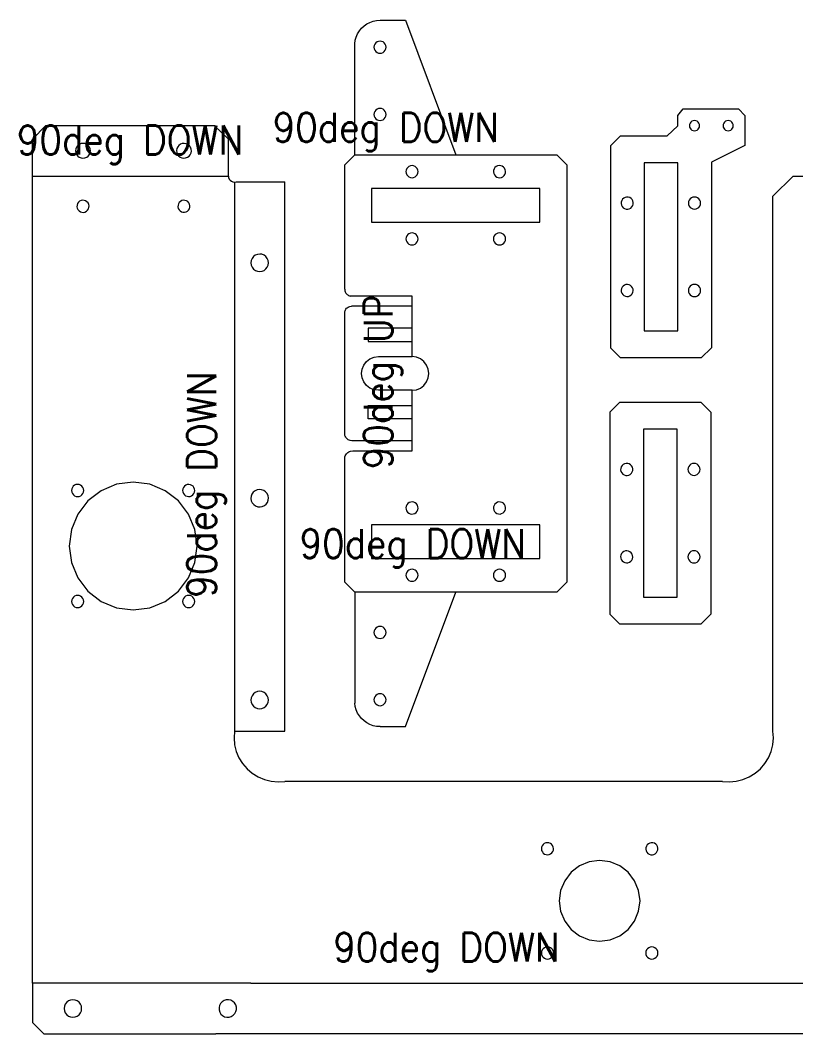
# Model space of a CAD drawing. Extents: x -503 to 536, y -315 to 202.
# Drawn here: x -226.6 to 3.7, y -280 to 21.3 of the extents above; entities that cross this region are included whole.
import ezdxf

# ---------------------------------------------------------------- set-up
doc = ezdxf.new("R2010")
doc.units = 0
doc.layers.get('0').update_dxf_attribs({"linetype": 'CONTINUOUS', "lineweight": 25, "true_color": 0xffffff})
doc.layers.add('Layer0', color=7, linetype='BYLAYER', lineweight=5)
doc.styles.add('textstyle0', font='')
doc.styles.add('textstyle10', font='')
doc.styles.add('textstyle14', font='')
doc.styles.add('textstyle6', font='')
doc.styles.add('textstyle8', font='')
doc.styles.add('textstyle9', font='')
doc.styles.get('textstyle0').set_extended_font_data('Standard')
doc.styles.get('textstyle10').set_extended_font_data('Standard')
doc.styles.get('textstyle14').set_extended_font_data('Standard')
doc.styles.get('textstyle6').set_extended_font_data('Standard')
doc.styles.get('textstyle8').set_extended_font_data('Standard')
doc.styles.get('textstyle9').set_extended_font_data('Standard')

msp = doc.modelspace()

# ---------------------------------------------------------------- linework, layer by layer
at = {"layer": 'Layer0'}
for p, q in [((-121.77, 21.03), (-120.77, 21.24)), ((-120.77, 21.24), (-119.75, 21.3)), ((-119.75, 21.3), (-112.15, 21.3)), ((-112.15, 21.3), (-97.25, -18.7)), ((-126.41, 17.26), (-125.88, 18.14)), ((-125.88, 18.14), (-125.23, 18.93)), ((-125.23, 18.93), (-124.48, 19.63)), ((-124.48, 19.63), (-123.65, 20.22)), ((-123.65, 20.22), (-122.74, 20.69)), ((-122.74, 20.69), (-121.77, 21.03)), ((-127.25, 14.33), (-127.1, 15.34)), ((-127.1, 15.34), (-126.82, 16.33)), ((-126.82, 16.33), (-126.41, 17.26)), ((-119.75, 15.1), (-120.22, 15.04)), ((-119.28, 15.04), (-119.75, 15.1)), ((-127.25, 13.3), (-127.25, 14.33)), ((-127.25, -18.7), (-127.25, 13.3)), ((-121.49, 13.77), (-121.55, 13.3)), ((-121.55, 13.3), (-121.49, 12.84)), ((-121.31, 14.2), (-121.49, 13.77)), ((-121.49, 12.84), (-121.31, 12.4)), ((-121.02, 14.58), (-121.31, 14.2)), ((-121.31, 12.4), (-121.02, 12.03)), ((-120.65, 14.86), (-121.02, 14.58)), ((-120.22, 15.04), (-120.65, 14.86)), ((-118.85, 14.86), (-119.28, 15.04)), ((-118.48, 14.58), (-118.85, 14.86)), ((-118.19, 14.2), (-118.48, 14.58)), ((-118.48, 12.03), (-118.19, 12.4)), ((-118.01, 13.77), (-118.19, 14.2)), ((-118.19, 12.4), (-118.01, 12.84)), ((-117.95, 13.3), (-118.01, 13.77)), ((-118.01, 12.84), (-117.95, 13.3)), ((-121.02, 12.03), (-120.65, 11.75)), ((-120.65, 11.75), (-120.22, 11.57)), ((-120.22, 11.57), (-119.75, 11.5)), ((-119.75, 11.5), (-119.28, 11.57)), ((-119.28, 11.57), (-118.85, 11.75)), ((-118.85, 11.75), (-118.48, 12.03)), ((-121.31, -5.8), (-121.49, -6.23)), ((-121.02, -5.42), (-121.31, -5.8)), ((-120.65, -5.14), (-121.02, -5.42)), ((-120.22, -4.96), (-120.65, -5.14)), ((-119.75, -4.9), (-120.22, -4.96)), ((-119.28, -4.96), (-119.75, -4.9)), ((-118.85, -5.14), (-119.28, -4.96)), ((-118.48, -5.42), (-118.85, -5.14)), ((-118.19, -5.8), (-118.48, -5.42)), ((-118.01, -6.23), (-118.19, -5.8)), ((-31.32, -7.04), (-29.64, -5.04)), ((-29.64, -5.04), (-13.24, -5.04)), ((-13.24, -5.04), (-11.32, -7.04)), ((-121.49, -6.23), (-121.55, -6.7)), ((-121.55, -6.7), (-121.49, -7.16)), ((-121.49, -7.16), (-121.31, -7.6)), ((-121.31, -7.6), (-121.02, -7.97)), ((-121.02, -7.97), (-120.65, -8.25)), ((-120.65, -8.25), (-120.22, -8.43)), ((-120.22, -8.43), (-119.75, -8.5)), ((-119.75, -8.5), (-119.28, -8.43)), ((-119.28, -8.43), (-118.85, -8.25)), ((-118.85, -8.25), (-118.48, -7.97)), ((-118.48, -7.97), (-118.19, -7.6)), ((-118.19, -7.6), (-118.01, -7.16)), ((-117.95, -6.7), (-118.01, -6.23)), ((-118.01, -7.16), (-117.95, -6.7)), ((-31.32, -10.04), (-31.32, -7.04)), ((-27.38, -8.98), (-27.62, -9.29)), ((-27.07, -8.74), (-27.38, -8.98)), ((-26.71, -8.59), (-27.07, -8.74)), ((-26.32, -8.54), (-26.71, -8.59)), ((-25.93, -8.59), (-26.32, -8.54)), ((-25.57, -8.74), (-25.93, -8.59)), ((-25.26, -8.98), (-25.57, -8.74)), ((-25.02, -9.29), (-25.26, -8.98)), ((-17.38, -8.98), (-17.62, -9.29)), ((-17.07, -8.74), (-17.38, -8.98)), ((-16.71, -8.59), (-17.07, -8.74)), ((-16.32, -8.54), (-16.71, -8.59)), ((-15.93, -8.59), (-16.32, -8.54)), ((-15.57, -8.74), (-15.93, -8.59)), ((-15.26, -8.98), (-15.57, -8.74)), ((-15.02, -9.29), (-15.26, -8.98)), ((-11.32, -7.04), (-11.32, -10.04)), ((-223, -14), (-219, -10)), ((-219, -10), (-169, -10)), ((-169, -10), (-164.8, -14)), ((-34.42, -13.04), (-31.32, -10.04)), ((-27.77, -9.65), (-27.82, -10.04)), ((-27.82, -10.04), (-27.77, -10.43)), ((-27.62, -9.29), (-27.77, -9.65)), ((-27.77, -10.43), (-27.62, -10.79)), ((-27.62, -10.79), (-27.38, -11.1)), ((-27.38, -11.1), (-27.07, -11.34)), ((-27.07, -11.34), (-26.71, -11.49)), ((-26.71, -11.49), (-26.32, -11.54)), ((-26.32, -11.54), (-25.93, -11.49)), ((-25.93, -11.49), (-25.57, -11.34)), ((-25.57, -11.34), (-25.26, -11.1)), ((-25.26, -11.1), (-25.02, -10.79)), ((-24.87, -9.65), (-25.02, -9.29)), ((-25.02, -10.79), (-24.87, -10.43)), ((-24.82, -10.04), (-24.87, -9.65)), ((-24.87, -10.43), (-24.82, -10.04)), ((-17.77, -9.65), (-17.82, -10.04)), ((-17.82, -10.04), (-17.77, -10.43)), ((-17.62, -9.29), (-17.77, -9.65)), ((-17.77, -10.43), (-17.62, -10.79)), ((-17.62, -10.79), (-17.38, -11.1)), ((-17.38, -11.1), (-17.07, -11.34)), ((-17.07, -11.34), (-16.71, -11.49)), ((-16.71, -11.49), (-16.32, -11.54)), ((-16.32, -11.54), (-15.93, -11.49)), ((-15.93, -11.49), (-15.57, -11.34)), ((-15.57, -11.34), (-15.26, -11.1)), ((-15.26, -11.1), (-15.02, -10.79)), ((-14.87, -9.65), (-15.02, -9.29)), ((-15.02, -10.79), (-14.87, -10.43)), ((-14.82, -10.04), (-14.87, -9.65)), ((-14.87, -10.43), (-14.82, -10.04)), ((-11.32, -10.04), (-11.32, -15.94)), ((-223, -25), (-223, -14)), ((-164.8, -25), (-164.8, -14)), ((-51.32, -16.04), (-48.32, -13.04)), ((-48.32, -13.04), (-34.42, -13.04)), ((-210.13, -16.93), (-210.2, -17.5)), ((-210.2, -17.5), (-210.13, -18.07)), ((-209.91, -16.4), (-210.13, -16.93)), ((-210.13, -18.07), (-209.91, -18.6)), ((-209.56, -15.94), (-209.91, -16.4)), ((-209.1, -15.59), (-209.56, -15.94)), ((-208.57, -15.37), (-209.1, -15.59)), ((-208, -15.3), (-208.57, -15.37)), ((-207.43, -15.37), (-208, -15.3)), ((-206.9, -15.59), (-207.43, -15.37)), ((-206.44, -15.94), (-206.9, -15.59)), ((-206.09, -16.4), (-206.44, -15.94)), ((-205.87, -16.93), (-206.09, -16.4)), ((-206.09, -18.6), (-205.87, -18.07)), ((-205.8, -17.5), (-205.87, -16.93)), ((-205.87, -18.07), (-205.8, -17.5)), ((-180.1, -16.85), (-180.2, -17.42)), ((-180.2, -17.42), (-180.14, -17.99)), ((-180.14, -17.99), (-179.94, -18.53)), ((-179.86, -16.33), (-180.1, -16.85)), ((-179.5, -15.89), (-179.86, -16.33)), ((-179.03, -15.56), (-179.5, -15.89)), ((-178.49, -15.36), (-179.03, -15.56)), ((-177.92, -15.3), (-178.49, -15.36)), ((-177.35, -15.4), (-177.92, -15.3)), ((-176.83, -15.64), (-177.35, -15.4)), ((-176.39, -16), (-176.83, -15.64)), ((-176.06, -16.47), (-176.39, -16)), ((-175.86, -17.01), (-176.06, -16.47)), ((-175.9, -18.15), (-175.8, -17.58)), ((-175.8, -17.58), (-175.86, -17.01)), ((-51.32, -16.04), (-51.32, -76.04)), ((-11.32, -15.94), (-21.32, -20.86)), ((-209.91, -18.6), (-209.56, -19.06)), ((-209.56, -19.06), (-209.1, -19.41)), ((-209.1, -19.41), (-208.57, -19.63)), ((-208.57, -19.63), (-208, -19.7)), ((-208, -19.7), (-207.43, -19.63)), ((-207.43, -19.63), (-206.9, -19.41)), ((-206.9, -19.41), (-206.44, -19.06)), ((-206.44, -19.06), (-206.09, -18.6)), ((-179.94, -18.53), (-179.61, -19)), ((-179.61, -19), (-179.17, -19.36)), ((-179.17, -19.36), (-178.65, -19.6)), ((-178.65, -19.6), (-178.08, -19.7)), ((-178.08, -19.7), (-177.51, -19.64)), ((-177.51, -19.64), (-176.97, -19.44)), ((-176.97, -19.44), (-176.5, -19.11)), ((-176.5, -19.11), (-176.14, -18.67)), ((-176.14, -18.67), (-175.9, -18.15)), ((-130.25, -21.7), (-127.25, -18.7)), ((-97.25, -18.7), (-67.25, -18.7)), ((-64.25, -21.7), (-67.25, -18.7)), ((-31.32, -21.04), (-41.32, -21.04)), ((-41.32, -21.04), (-41.32, -71.04)), ((-31.32, -71.04), (-31.32, -21.04)), ((-21.32, -20.86), (-21.32, -76.04)), ((-130.25, -58.64), (-130.25, -21.7)), ((-111.99, -23.23), (-112.05, -23.7)), ((-112.05, -23.7), (-111.99, -24.16)), ((-111.81, -22.8), (-111.99, -23.23)), ((-111.52, -22.42), (-111.81, -22.8)), ((-111.15, -22.14), (-111.52, -22.42)), ((-110.72, -21.96), (-111.15, -22.14)), ((-110.25, -21.9), (-110.72, -21.96)), ((-109.78, -21.96), (-110.25, -21.9)), ((-109.35, -22.14), (-109.78, -21.96)), ((-108.98, -22.42), (-109.35, -22.14)), ((-108.69, -22.8), (-108.98, -22.42)), ((-108.51, -23.23), (-108.69, -22.8)), ((-108.45, -23.7), (-108.51, -23.23)), ((-108.51, -24.16), (-108.45, -23.7)), ((-86.01, -23.33), (-86.05, -23.8)), ((-86.05, -23.8), (-85.96, -24.26)), ((-85.86, -22.89), (-86.01, -23.33)), ((-85.6, -22.5), (-85.86, -22.89)), ((-85.24, -22.19), (-85.6, -22.5)), ((-84.82, -21.99), (-85.24, -22.19)), ((-84.36, -21.9), (-84.82, -21.99)), ((-83.89, -21.93), (-84.36, -21.9)), ((-83.44, -22.09), (-83.89, -21.93)), ((-83.06, -22.35), (-83.44, -22.09)), ((-82.75, -22.7), (-83.06, -22.35)), ((-82.54, -23.13), (-82.75, -22.7)), ((-82.64, -24.5), (-82.49, -24.06)), ((-82.45, -23.59), (-82.54, -23.13)), ((-82.49, -24.06), (-82.45, -23.59)), ((-64.25, -21.7), (-64.25, -145.7)), ((-223, -265), (-223, -25)), ((-164.8, -25), (-164.74, -25.47)), ((-164.74, -25.47), (-164.56, -25.9)), ((-164.56, -25.9), (-164.27, -26.27)), ((-164.27, -26.27), (-163.9, -26.56)), ((-163.9, -26.56), (-163.47, -26.74)), ((-163.47, -26.74), (-163, -26.8)), ((-163, -26.8), (-162.53, -26.74)), ((-162.53, -26.74), (-148, -26.74)), ((-148, -190), (-148, -26.74)), ((-111.99, -24.16), (-111.81, -24.6)), ((-111.81, -24.6), (-111.52, -24.97)), ((-111.52, -24.97), (-111.15, -25.25)), ((-111.15, -25.25), (-110.72, -25.43)), ((-110.72, -25.43), (-110.25, -25.5)), ((-110.25, -25.5), (-109.78, -25.43)), ((-109.78, -25.43), (-109.35, -25.25)), ((-109.35, -25.25), (-108.98, -24.97)), ((-108.98, -24.97), (-108.69, -24.6)), ((-108.69, -24.6), (-108.51, -24.16)), ((-85.96, -24.26), (-85.75, -24.69)), ((-85.75, -24.69), (-85.44, -25.04)), ((-85.44, -25.04), (-85.06, -25.3)), ((-85.06, -25.3), (-84.61, -25.46)), ((-84.61, -25.46), (-84.14, -25.49)), ((-84.14, -25.49), (-83.68, -25.4)), ((-83.68, -25.4), (-83.26, -25.2)), ((-83.26, -25.2), (-82.9, -24.89)), ((-82.9, -24.89), (-82.64, -24.5)), ((-3, -31), (3, -25)), ((3, -25), (25.2, -25)), ((-72.25, -28.7), (-122.25, -28.7)), ((-122.25, -28.7), (-122.25, -38.7)), ((-72.25, -38.7), (-72.25, -28.7)), ((-209.36, -32.82), (-209.62, -33.21)), ((-209, -32.51), (-209.36, -32.82)), ((-208.58, -32.3), (-209, -32.51)), ((-208.12, -32.2), (-208.58, -32.3)), ((-207.65, -32.23), (-208.12, -32.2)), ((-207.21, -32.38), (-207.65, -32.23)), ((-206.82, -32.64), (-207.21, -32.38)), ((-206.51, -33), (-206.82, -32.64)), ((-206.3, -33.42), (-206.51, -33)), ((-179.39, -32.85), (-179.64, -33.25)), ((-179.04, -32.53), (-179.39, -32.85)), ((-178.63, -32.31), (-179.04, -32.53)), ((-178.17, -32.21), (-178.63, -32.31)), ((-177.7, -32.23), (-178.17, -32.21)), ((-177.25, -32.36), (-177.7, -32.23)), ((-176.85, -32.61), (-177.25, -32.36)), ((-176.53, -32.96), (-176.85, -32.61)), ((-176.31, -33.37), (-176.53, -32.96)), ((-48.09, -32.73), (-48.11, -33.2)), ((-47.95, -32.28), (-48.09, -32.73)), ((-47.7, -31.89), (-47.95, -32.28)), ((-47.36, -31.57), (-47.7, -31.89)), ((-46.94, -31.35), (-47.36, -31.57)), ((-46.48, -31.24), (-46.94, -31.35)), ((-46.02, -31.26), (-46.48, -31.24)), ((-45.57, -31.4), (-46.02, -31.26)), ((-45.17, -31.65), (-45.57, -31.4)), ((-44.85, -32), (-45.17, -31.65)), ((-44.63, -32.41), (-44.85, -32)), ((-44.53, -32.87), (-44.63, -32.41)), ((-44.55, -33.34), (-44.53, -32.87)), ((-28.06, -32.57), (-28.12, -33.04)), ((-28.12, -33.04), (-28.06, -33.5)), ((-27.88, -32.14), (-28.06, -32.57)), ((-27.59, -31.76), (-27.88, -32.14)), ((-27.22, -31.48), (-27.59, -31.76)), ((-26.79, -31.3), (-27.22, -31.48)), ((-26.32, -31.24), (-26.79, -31.3)), ((-25.85, -31.3), (-26.32, -31.24)), ((-25.42, -31.48), (-25.85, -31.3)), ((-25.05, -31.76), (-25.42, -31.48)), ((-24.76, -32.14), (-25.05, -31.76)), ((-24.58, -32.57), (-24.76, -32.14)), ((-24.52, -33.04), (-24.58, -32.57)), ((-24.58, -33.5), (-24.52, -33.04)), ((-3, -190), (-3, -31)), ((-209.77, -33.65), (-209.8, -34.12)), ((-209.8, -34.12), (-209.7, -34.58)), ((-209.62, -33.21), (-209.77, -33.65)), ((-209.7, -34.58), (-209.49, -35)), ((-209.49, -35), (-209.18, -35.36)), ((-209.18, -35.36), (-208.79, -35.62)), ((-208.79, -35.62), (-208.35, -35.77)), ((-208.35, -35.77), (-207.88, -35.8)), ((-207.88, -35.8), (-207.42, -35.7)), ((-207.42, -35.7), (-207, -35.49)), ((-207, -35.49), (-206.64, -35.18)), ((-206.64, -35.18), (-206.38, -34.79)), ((-206.38, -34.79), (-206.23, -34.35)), ((-206.2, -33.88), (-206.3, -33.42)), ((-206.23, -34.35), (-206.2, -33.88)), ((-179.77, -33.7), (-179.79, -34.17)), ((-179.79, -34.17), (-179.69, -34.63)), ((-179.64, -33.25), (-179.77, -33.7)), ((-179.69, -34.63), (-179.47, -35.04)), ((-179.47, -35.04), (-179.15, -35.39)), ((-179.15, -35.39), (-178.75, -35.64)), ((-178.75, -35.64), (-178.3, -35.77)), ((-178.3, -35.77), (-177.83, -35.79)), ((-177.83, -35.79), (-177.37, -35.69)), ((-177.37, -35.69), (-176.96, -35.47)), ((-176.96, -35.47), (-176.61, -35.15)), ((-176.61, -35.15), (-176.36, -34.75)), ((-176.36, -34.75), (-176.23, -34.3)), ((-176.21, -33.83), (-176.31, -33.37)), ((-176.23, -34.3), (-176.21, -33.83)), ((-48.11, -33.2), (-48.01, -33.66)), ((-48.01, -33.66), (-47.79, -34.08)), ((-47.79, -34.08), (-47.47, -34.42)), ((-47.47, -34.42), (-47.07, -34.67)), ((-47.07, -34.67), (-46.63, -34.81)), ((-46.63, -34.81), (-46.16, -34.83)), ((-46.16, -34.83), (-45.7, -34.73)), ((-45.7, -34.73), (-45.28, -34.51)), ((-45.28, -34.51), (-44.94, -34.19)), ((-44.94, -34.19), (-44.69, -33.79)), ((-44.69, -33.79), (-44.55, -33.34)), ((-28.06, -33.5), (-27.88, -33.94)), ((-27.88, -33.94), (-27.59, -34.31)), ((-27.59, -34.31), (-27.22, -34.6)), ((-27.22, -34.6), (-26.79, -34.78)), ((-26.79, -34.78), (-26.32, -34.84)), ((-26.32, -34.84), (-25.85, -34.78)), ((-25.85, -34.78), (-25.42, -34.6)), ((-25.42, -34.6), (-25.05, -34.31)), ((-25.05, -34.31), (-24.76, -33.94)), ((-24.76, -33.94), (-24.58, -33.5)), ((-122.25, -38.7), (-72.25, -38.7)), ((-111.15, -42.14), (-111.52, -42.42)), ((-110.72, -41.96), (-111.15, -42.14)), ((-110.25, -41.9), (-110.72, -41.96)), ((-109.78, -41.96), (-110.25, -41.9)), ((-109.35, -42.14), (-109.78, -41.96)), ((-108.98, -42.42), (-109.35, -42.14)), ((-85.15, -42.14), (-85.52, -42.42)), ((-84.72, -41.96), (-85.15, -42.14)), ((-84.25, -41.9), (-84.72, -41.96)), ((-83.78, -41.96), (-84.25, -41.9)), ((-83.35, -42.14), (-83.78, -41.96)), ((-82.98, -42.42), (-83.35, -42.14)), ((-111.99, -43.23), (-112.05, -43.7)), ((-112.05, -43.7), (-111.99, -44.16)), ((-111.81, -42.8), (-111.99, -43.23)), ((-111.99, -44.16), (-111.81, -44.6)), ((-111.52, -42.42), (-111.81, -42.8)), ((-111.81, -44.6), (-111.52, -44.97)), ((-111.52, -44.97), (-111.15, -45.25)), ((-109.35, -45.25), (-108.98, -44.97)), ((-108.69, -42.8), (-108.98, -42.42)), ((-108.98, -44.97), (-108.69, -44.6)), ((-108.51, -43.23), (-108.69, -42.8)), ((-108.69, -44.6), (-108.51, -44.16)), ((-108.45, -43.7), (-108.51, -43.23)), ((-108.51, -44.16), (-108.45, -43.7)), ((-85.99, -43.23), (-86.05, -43.7)), ((-86.05, -43.7), (-85.99, -44.16)), ((-85.81, -42.8), (-85.99, -43.23)), ((-85.99, -44.16), (-85.81, -44.6)), ((-85.52, -42.42), (-85.81, -42.8)), ((-85.81, -44.6), (-85.52, -44.97)), ((-85.52, -44.97), (-85.15, -45.25)), ((-83.35, -45.25), (-82.98, -44.97)), ((-82.69, -42.8), (-82.98, -42.42)), ((-82.98, -44.97), (-82.69, -44.6)), ((-82.51, -43.23), (-82.69, -42.8)), ((-82.69, -44.6), (-82.51, -44.16)), ((-82.45, -43.7), (-82.51, -43.23)), ((-82.51, -44.16), (-82.45, -43.7)), ((-155.51, -48.2), (-156.19, -48.29)), ((-154.84, -48.28), (-155.51, -48.2)), ((-111.15, -45.25), (-110.72, -45.43)), ((-110.72, -45.43), (-110.25, -45.5)), ((-110.25, -45.5), (-109.78, -45.43)), ((-109.78, -45.43), (-109.35, -45.25)), ((-85.15, -45.25), (-84.72, -45.43)), ((-84.72, -45.43), (-84.25, -45.5)), ((-84.25, -45.5), (-83.78, -45.43)), ((-83.78, -45.43), (-83.35, -45.25)), ((-158.02, -50.14), (-158.1, -50.81)), ((-158.1, -50.81), (-158.01, -51.49)), ((-157.76, -49.51), (-158.02, -50.14)), ((-157.35, -48.97), (-157.76, -49.51)), ((-156.81, -48.56), (-157.35, -48.97)), ((-156.19, -48.29), (-156.81, -48.56)), ((-154.21, -48.54), (-154.84, -48.28)), ((-153.67, -48.95), (-154.21, -48.54)), ((-153.26, -49.49), (-153.67, -48.95)), ((-152.99, -50.11), (-153.26, -49.49)), ((-152.9, -50.79), (-152.99, -50.11)), ((-152.98, -51.46), (-152.9, -50.79)), ((-158.01, -51.49), (-157.74, -52.11)), ((-157.74, -52.11), (-157.33, -52.65)), ((-157.33, -52.65), (-156.79, -53.06)), ((-156.79, -53.06), (-156.16, -53.32)), ((-156.16, -53.32), (-155.49, -53.4)), ((-155.49, -53.4), (-154.81, -53.31)), ((-154.81, -53.31), (-154.19, -53.04)), ((-154.19, -53.04), (-153.65, -52.63)), ((-153.65, -52.63), (-153.24, -52.09)), ((-153.24, -52.09), (-152.98, -51.46)), ((-46.24, -57.24), (-46.71, -57.28)), ((-45.78, -57.32), (-46.24, -57.24)), ((-26.32, -57.24), (-26.79, -57.3)), ((-25.85, -57.3), (-26.32, -57.24)), ((-130.25, -58.64), (-130.19, -59.15)), ((-130.19, -59.15), (-130.11, -59.39)), ((-130.11, -59.39), (-130.01, -59.62)), ((-130.01, -59.62), (-129.87, -59.83)), ((-129.87, -59.83), (-129.71, -60.03)), ((-129.71, -60.03), (-129.53, -60.21)), ((-129.53, -60.21), (-129.33, -60.36)), ((-48.04, -58.49), (-48.12, -58.96)), ((-48.12, -58.96), (-48.08, -59.42)), ((-48.08, -59.42), (-47.92, -59.87)), ((-47.84, -58.07), (-48.04, -58.49)), ((-47.92, -59.87), (-47.65, -60.25)), ((-47.53, -57.71), (-47.84, -58.07)), ((-47.65, -60.25), (-47.29, -60.55)), ((-47.15, -57.44), (-47.53, -57.71)), ((-46.71, -57.28), (-47.15, -57.44)), ((-45.35, -57.52), (-45.78, -57.32)), ((-44.99, -57.82), (-45.35, -57.52)), ((-45.11, -60.37), (-44.8, -60.01)), ((-44.72, -58.21), (-44.99, -57.82)), ((-44.8, -60.01), (-44.6, -59.58)), ((-44.56, -58.65), (-44.72, -58.21)), ((-44.6, -59.58), (-44.52, -59.12)), ((-44.52, -59.12), (-44.56, -58.65)), ((-28.06, -58.57), (-28.12, -59.04)), ((-28.12, -59.04), (-28.06, -59.5)), ((-27.88, -58.14), (-28.06, -58.57)), ((-28.06, -59.5), (-27.88, -59.94)), ((-27.59, -57.76), (-27.88, -58.14)), ((-27.88, -59.94), (-27.59, -60.31)), ((-27.22, -57.48), (-27.59, -57.76)), ((-26.79, -57.3), (-27.22, -57.48)), ((-25.42, -57.48), (-25.85, -57.3)), ((-25.05, -57.76), (-25.42, -57.48)), ((-24.76, -58.14), (-25.05, -57.76)), ((-25.05, -60.31), (-24.76, -59.94)), ((-24.58, -58.57), (-24.76, -58.14)), ((-24.76, -59.94), (-24.58, -59.5)), ((-24.52, -59.04), (-24.58, -58.57)), ((-24.58, -59.5), (-24.52, -59.04)), ((-129.33, -60.36), (-129.11, -60.49)), ((-129.11, -60.49), (-128.87, -60.59)), ((-128.87, -60.59), (-128.63, -60.66)), ((-128.63, -60.66), (-128.38, -60.7)), ((-110.25, -60.7), (-128.38, -60.7)), ((-110.25, -63.7), (-110.25, -60.7)), ((-47.29, -60.55), (-46.86, -60.75)), ((-46.86, -60.75), (-46.4, -60.83)), ((-46.4, -60.83), (-45.93, -60.79)), ((-45.93, -60.79), (-45.49, -60.63)), ((-45.49, -60.63), (-45.11, -60.37)), ((-27.59, -60.31), (-27.22, -60.6)), ((-27.22, -60.6), (-26.79, -60.78)), ((-26.79, -60.78), (-26.32, -60.84)), ((-26.32, -60.84), (-25.85, -60.78)), ((-25.85, -60.78), (-25.42, -60.6)), ((-25.42, -60.6), (-25.05, -60.31)), ((-130.25, -65.85), (-130.21, -65.3)), ((-130.25, -101.56), (-130.25, -65.85)), ((-130.21, -65.3), (-130.13, -65.04)), ((-130.13, -65.04), (-130.02, -64.78)), ((-130.02, -64.78), (-129.87, -64.55)), ((-129.87, -64.55), (-129.69, -64.33)), ((-129.69, -64.33), (-129.49, -64.15)), ((-129.49, -64.15), (-129.26, -63.99)), ((-129.26, -63.99), (-129.02, -63.86)), ((-129.02, -63.86), (-128.76, -63.77)), ((-128.76, -63.77), (-128.21, -63.7)), ((-110.25, -63.7), (-128.21, -63.7)), ((-110.25, -70.2), (-123.25, -70.2)), ((-123.25, -70.2), (-123.25, -74.2)), ((-110.25, -74.2), (-110.25, -70.2)), ((-41.32, -71.04), (-31.32, -71.04)), ((-123.25, -74.2), (-110.25, -74.2)), ((-51.32, -76.04), (-48.32, -79.04)), ((-21.32, -76.04), (-24.32, -79.04)), ((-125.08, -82.4), (-124.58, -81.2)), ((-124.58, -81.2), (-123.79, -80.16)), ((-123.79, -80.16), (-122.75, -79.36)), ((-122.75, -79.36), (-121.54, -78.87)), ((-121.54, -78.87), (-120.25, -78.7)), ((-120.25, -78.7), (-110.25, -78.7)), ((-108.96, -78.87), (-110.25, -78.7)), ((-107.75, -79.36), (-108.96, -78.87)), ((-106.71, -80.16), (-107.75, -79.36)), ((-105.92, -81.2), (-106.71, -80.16)), ((-105.42, -82.4), (-105.92, -81.2)), ((-24.32, -79.04), (-48.32, -79.04)), ((-125.25, -83.7), (-125.08, -82.4)), ((-125.08, -84.99), (-125.25, -83.7)), ((-105.25, -83.7), (-105.42, -82.4)), ((-105.42, -84.99), (-105.25, -83.7)), ((-124.58, -86.2), (-125.08, -84.99)), ((-123.79, -87.23), (-124.58, -86.2)), ((-122.75, -88.03), (-123.79, -87.23)), ((-107.75, -88.03), (-106.71, -87.23)), ((-106.71, -87.23), (-105.92, -86.2)), ((-105.92, -86.2), (-105.42, -84.99)), ((-121.54, -88.52), (-122.75, -88.03)), ((-120.25, -88.7), (-121.54, -88.52)), ((-110.25, -88.7), (-120.25, -88.7)), ((-110.25, -88.7), (-108.96, -88.52)), ((-108.96, -88.52), (-107.75, -88.03)), ((-123.25, -93.2), (-110.25, -93.2)), ((-123.25, -97.2), (-123.25, -93.2)), ((-110.25, -97.2), (-110.25, -93.2)), ((-51.47, -95.22), (-48.47, -92.22)), ((-48.47, -92.22), (-24.47, -92.22)), ((-24.47, -92.22), (-21.47, -95.22)), ((-51.47, -95.22), (-51.47, -155.22)), ((-21.47, -95.22), (-21.47, -155.22)), ((-110.25, -97.2), (-123.25, -97.2)), ((-130.18, -102.11), (-130.25, -101.56)), ((-130.09, -102.37), (-130.18, -102.11)), ((-129.96, -102.63), (-130.09, -102.37)), ((-31.47, -100.22), (-41.47, -100.22)), ((-41.47, -100.22), (-41.47, -150.22)), ((-31.47, -150.22), (-31.47, -100.22)), ((-129.81, -102.86), (-129.96, -102.63)), ((-129.62, -103.07), (-129.81, -102.86)), ((-129.41, -103.25), (-129.62, -103.07)), ((-129.18, -103.41), (-129.41, -103.25)), ((-128.93, -103.53), (-129.18, -103.41)), ((-128.66, -103.62), (-128.93, -103.53)), ((-128.11, -103.7), (-128.66, -103.62)), ((-110.25, -103.7), (-128.11, -103.7)), ((-110.25, -106.7), (-110.25, -103.7)), ((-130.25, -109.07), (-130.17, -108.46)), ((-130.17, -108.46), (-130.07, -108.16)), ((-130.07, -108.16), (-129.93, -107.88)), ((-129.93, -107.88), (-129.76, -107.63)), ((-129.76, -107.63), (-129.55, -107.39)), ((-129.55, -107.39), (-129.32, -107.19)), ((-129.32, -107.19), (-129.06, -107.01)), ((-129.06, -107.01), (-128.78, -106.88)), ((-128.78, -106.88), (-128.49, -106.78)), ((-128.49, -106.78), (-127.87, -106.7)), ((-127.87, -106.7), (-110.25, -106.7)), ((-130.25, -145.7), (-130.25, -109.07)), ((-48.1, -111.47), (-48.24, -111.92)), ((-47.85, -111.07), (-48.1, -111.47)), ((-47.5, -110.75), (-47.85, -111.07)), ((-47.09, -110.53), (-47.5, -110.75)), ((-46.63, -110.43), (-47.09, -110.53)), ((-46.16, -110.45), (-46.63, -110.43)), ((-45.71, -110.59), (-46.16, -110.45)), ((-45.32, -110.84), (-45.71, -110.59)), ((-45, -111.18), (-45.32, -110.84)), ((-44.78, -111.6), (-45, -111.18)), ((-28.03, -111.32), (-28.21, -111.76)), ((-27.74, -110.95), (-28.03, -111.32)), ((-27.37, -110.66), (-27.74, -110.95)), ((-26.93, -110.48), (-27.37, -110.66)), ((-26.47, -110.42), (-26.93, -110.48)), ((-26, -110.48), (-26.47, -110.42)), ((-25.57, -110.66), (-26, -110.48)), ((-25.19, -110.95), (-25.57, -110.66)), ((-24.91, -111.32), (-25.19, -110.95)), ((-24.73, -111.76), (-24.91, -111.32)), ((-48.24, -111.92), (-48.26, -112.39)), ((-48.26, -112.39), (-48.16, -112.84)), ((-48.16, -112.84), (-47.94, -113.26)), ((-47.94, -113.26), (-47.62, -113.6)), ((-47.62, -113.6), (-47.22, -113.86)), ((-47.22, -113.86), (-46.77, -113.99)), ((-46.77, -113.99), (-46.3, -114.01)), ((-46.3, -114.01), (-45.84, -113.91)), ((-45.84, -113.91), (-45.43, -113.69)), ((-45.43, -113.69), (-45.08, -113.37)), ((-45.08, -113.37), (-44.83, -112.98)), ((-44.83, -112.98), (-44.69, -112.53)), ((-44.67, -112.06), (-44.78, -111.6)), ((-44.69, -112.53), (-44.67, -112.06)), ((-28.21, -111.76), (-28.27, -112.22)), ((-28.27, -112.22), (-28.21, -112.69)), ((-28.21, -112.69), (-28.03, -113.12)), ((-28.03, -113.12), (-27.74, -113.49)), ((-27.74, -113.49), (-27.37, -113.78)), ((-27.37, -113.78), (-26.93, -113.96)), ((-26.93, -113.96), (-26.47, -114.02)), ((-26.47, -114.02), (-26, -113.96)), ((-26, -113.96), (-25.57, -113.78)), ((-25.57, -113.78), (-25.19, -113.49)), ((-25.19, -113.49), (-24.91, -113.12)), ((-24.91, -113.12), (-24.73, -112.69)), ((-24.67, -112.22), (-24.73, -111.76)), ((-24.73, -112.69), (-24.67, -112.22)), ((-210.88, -117.24), (-211.16, -117.61)), ((-210.51, -116.95), (-210.88, -117.24)), ((-210.08, -116.76), (-210.51, -116.95)), ((-209.61, -116.7), (-210.08, -116.76)), ((-209.15, -116.76), (-209.61, -116.7)), ((-208.71, -116.94), (-209.15, -116.76)), ((-208.34, -117.22), (-208.71, -116.94)), ((-208.05, -117.59), (-208.34, -117.22)), ((-198.02, -116.65), (-202.6, -118.55)), ((-193.1, -116), (-198.02, -116.65)), ((-188.18, -116.65), (-193.1, -116)), ((-183.6, -118.55), (-188.18, -116.65)), ((-177.85, -117.21), (-178.14, -117.57)), ((-177.47, -116.93), (-177.85, -117.21)), ((-177.04, -116.75), (-177.47, -116.93)), ((-176.57, -116.7), (-177.04, -116.75)), ((-176.11, -116.77), (-176.57, -116.7)), ((-175.67, -116.96), (-176.11, -116.77)), ((-175.31, -117.25), (-175.67, -116.96)), ((-175.03, -117.63), (-175.31, -117.25)), ((-211.34, -118.05), (-211.4, -118.51)), ((-211.4, -118.51), (-211.34, -118.98)), ((-211.16, -117.61), (-211.34, -118.05)), ((-211.34, -118.98), (-211.15, -119.41)), ((-211.15, -119.41), (-210.86, -119.78)), ((-210.86, -119.78), (-210.49, -120.06)), ((-210.49, -120.06), (-210.05, -120.24)), ((-210.05, -120.24), (-209.59, -120.3)), ((-209.59, -120.3), (-209.12, -120.24)), ((-209.12, -120.24), (-208.69, -120.05)), ((-208.69, -120.05), (-208.32, -119.76)), ((-208.32, -119.76), (-208.04, -119.39)), ((-207.86, -118.02), (-208.05, -117.59)), ((-208.04, -119.39), (-207.86, -118.95)), ((-207.8, -118.49), (-207.86, -118.02)), ((-207.86, -118.95), (-207.8, -118.49)), ((-202.6, -118.55), (-206.54, -121.56)), ((-179.66, -121.56), (-183.6, -118.55)), ((-178.33, -118.01), (-178.4, -118.47)), ((-178.4, -118.47), (-178.35, -118.94)), ((-178.35, -118.94), (-178.17, -119.37)), ((-178.14, -117.57), (-178.33, -118.01)), ((-178.17, -119.37), (-177.89, -119.75)), ((-177.89, -119.75), (-177.53, -120.04)), ((-177.53, -120.04), (-177.09, -120.23)), ((-177.09, -120.23), (-176.63, -120.3)), ((-176.63, -120.3), (-176.16, -120.25)), ((-176.16, -120.25), (-175.73, -120.07)), ((-175.73, -120.07), (-175.35, -119.79)), ((-175.35, -119.79), (-175.06, -119.43)), ((-175.06, -119.43), (-174.87, -118.99)), ((-174.85, -118.06), (-175.03, -117.63)), ((-174.87, -118.99), (-174.8, -118.53)), ((-174.8, -118.53), (-174.85, -118.06)), ((-158.03, -120.22), (-158.1, -120.89)), ((-157.8, -119.58), (-158.03, -120.22)), ((-157.4, -119.03), (-157.8, -119.58)), ((-156.88, -118.6), (-157.4, -119.03)), ((-156.26, -118.31), (-156.88, -118.6)), ((-155.59, -118.2), (-156.26, -118.31)), ((-154.92, -118.27), (-155.59, -118.2)), ((-154.28, -118.5), (-154.92, -118.27)), ((-153.73, -118.9), (-154.28, -118.5)), ((-153.3, -119.42), (-153.73, -118.9)), ((-153.01, -120.04), (-153.3, -119.42)), ((-152.9, -120.71), (-153.01, -120.04)), ((-206.54, -121.56), (-209.55, -125.5)), ((-176.65, -125.5), (-179.66, -121.56)), ((-158.1, -120.89), (-157.99, -121.56)), ((-157.99, -121.56), (-157.7, -122.18)), ((-157.7, -122.18), (-157.27, -122.7)), ((-157.27, -122.7), (-156.72, -123.1)), ((-156.72, -123.1), (-156.08, -123.33)), ((-156.08, -123.33), (-155.41, -123.4)), ((-155.41, -123.4), (-154.74, -123.29)), ((-154.74, -123.29), (-154.12, -123)), ((-154.12, -123), (-153.6, -122.57)), ((-153.6, -122.57), (-153.2, -122.02)), ((-153.2, -122.02), (-152.97, -121.38)), ((-152.97, -121.38), (-152.9, -120.71)), ((-111.97, -123.15), (-112.05, -123.61)), ((-111.77, -122.73), (-111.97, -123.15)), ((-111.46, -122.37), (-111.77, -122.73)), ((-111.08, -122.1), (-111.46, -122.37)), ((-110.64, -121.94), (-111.08, -122.1)), ((-110.17, -121.9), (-110.64, -121.94)), ((-109.71, -121.98), (-110.17, -121.9)), ((-109.28, -122.18), (-109.71, -121.98)), ((-108.92, -122.48), (-109.28, -122.18)), ((-108.65, -122.87), (-108.92, -122.48)), ((-108.49, -123.31), (-108.65, -122.87)), ((-108.45, -123.78), (-108.49, -123.31)), ((-86.02, -123.39), (-86.04, -123.86)), ((-85.88, -122.94), (-86.02, -123.39)), ((-85.63, -122.54), (-85.88, -122.94)), ((-85.29, -122.22), (-85.63, -122.54)), ((-84.87, -122.01), (-85.29, -122.22)), ((-84.41, -121.9), (-84.87, -122.01)), ((-83.94, -121.92), (-84.41, -121.9)), ((-83.5, -122.06), (-83.94, -121.92)), ((-83.1, -122.31), (-83.5, -122.06)), ((-82.78, -122.66), (-83.1, -122.31)), ((-82.56, -123.07), (-82.78, -122.66)), ((-82.46, -123.53), (-82.56, -123.07)), ((-82.48, -124), (-82.46, -123.53)), ((-209.55, -125.5), (-211.45, -130.08)), ((-174.75, -130.08), (-176.65, -125.5)), ((-112.05, -123.61), (-112.01, -124.08)), ((-112.01, -124.08), (-111.85, -124.52)), ((-111.85, -124.52), (-111.58, -124.91)), ((-111.58, -124.91), (-111.22, -125.21)), ((-111.22, -125.21), (-110.79, -125.41)), ((-110.79, -125.41), (-110.33, -125.49)), ((-110.33, -125.49), (-109.86, -125.45)), ((-109.86, -125.45), (-109.42, -125.29)), ((-109.42, -125.29), (-109.04, -125.02)), ((-109.04, -125.02), (-108.73, -124.66)), ((-108.73, -124.66), (-108.53, -124.24)), ((-108.53, -124.24), (-108.45, -123.78)), ((-86.04, -123.86), (-85.94, -124.32)), ((-85.94, -124.32), (-85.72, -124.73)), ((-85.72, -124.73), (-85.4, -125.08)), ((-85.4, -125.08), (-85, -125.33)), ((-85, -125.33), (-84.56, -125.47)), ((-84.56, -125.47), (-84.09, -125.49)), ((-84.09, -125.49), (-83.63, -125.38)), ((-83.63, -125.38), (-83.21, -125.17)), ((-83.21, -125.17), (-82.87, -124.85)), ((-82.87, -124.85), (-82.62, -124.45)), ((-82.62, -124.45), (-82.48, -124)), ((-72.25, -128.7), (-122.25, -128.7)), ((-122.25, -128.7), (-122.25, -138.7)), ((-72.25, -138.7), (-72.25, -128.7)), ((-211.45, -130.08), (-212.1, -135)), ((-174.1, -135), (-174.75, -130.08)), ((-212.1, -135), (-211.45, -139.92)), ((-174.75, -139.92), (-174.1, -135)), ((-48.18, -137.68), (-48.26, -138.14)), ((-48.26, -138.14), (-48.22, -138.61)), ((-47.98, -137.25), (-48.18, -137.68)), ((-47.68, -136.89), (-47.98, -137.25)), ((-47.29, -136.62), (-47.68, -136.89)), ((-46.85, -136.46), (-47.29, -136.62)), ((-46.38, -136.42), (-46.85, -136.46)), ((-45.92, -136.51), (-46.38, -136.42)), ((-45.5, -136.7), (-45.92, -136.51)), ((-45.14, -137.01), (-45.5, -136.7)), ((-44.87, -137.39), (-45.14, -137.01)), ((-44.71, -137.83), (-44.87, -137.39)), ((-44.75, -138.77), (-44.67, -138.3)), ((-44.67, -138.3), (-44.71, -137.83)), ((-28.21, -137.76), (-28.27, -138.22)), ((-28.27, -138.22), (-28.21, -138.69)), ((-28.03, -137.32), (-28.21, -137.76)), ((-27.74, -136.95), (-28.03, -137.32)), ((-27.37, -136.66), (-27.74, -136.95)), ((-26.93, -136.48), (-27.37, -136.66)), ((-26.47, -136.42), (-26.93, -136.48)), ((-26, -136.48), (-26.47, -136.42)), ((-25.57, -136.66), (-26, -136.48)), ((-25.19, -136.95), (-25.57, -136.66)), ((-24.91, -137.32), (-25.19, -136.95)), ((-24.73, -137.76), (-24.91, -137.32)), ((-24.67, -138.22), (-24.73, -137.76)), ((-24.73, -138.69), (-24.67, -138.22)), ((-211.45, -139.92), (-209.55, -144.5)), ((-176.65, -144.5), (-174.75, -139.92)), ((-122.25, -138.7), (-72.25, -138.7)), ((-48.22, -138.61), (-48.06, -139.05)), ((-48.06, -139.05), (-47.8, -139.43)), ((-47.8, -139.43), (-47.44, -139.74)), ((-47.44, -139.74), (-47.01, -139.94)), ((-47.01, -139.94), (-46.55, -140.02)), ((-46.55, -140.02), (-46.08, -139.98)), ((-46.08, -139.98), (-45.64, -139.82)), ((-45.64, -139.82), (-45.25, -139.55)), ((-45.25, -139.55), (-44.95, -139.19)), ((-44.95, -139.19), (-44.75, -138.77)), ((-28.21, -138.69), (-28.03, -139.12)), ((-28.03, -139.12), (-27.74, -139.49)), ((-27.74, -139.49), (-27.37, -139.78)), ((-27.37, -139.78), (-26.93, -139.96)), ((-26.93, -139.96), (-26.47, -140.02)), ((-26.47, -140.02), (-26, -139.96)), ((-26, -139.96), (-25.57, -139.78)), ((-25.57, -139.78), (-25.19, -139.49)), ((-25.19, -139.49), (-24.91, -139.12)), ((-24.91, -139.12), (-24.73, -138.69)), ((-209.55, -144.5), (-206.54, -148.44)), ((-179.66, -148.44), (-176.65, -144.5)), ((-111.99, -143.23), (-112.05, -143.7)), ((-112.05, -143.7), (-111.99, -144.16)), ((-111.81, -142.8), (-111.99, -143.23)), ((-111.99, -144.16), (-111.81, -144.6)), ((-111.52, -142.42), (-111.81, -142.8)), ((-111.81, -144.6), (-111.52, -144.97)), ((-111.15, -142.14), (-111.52, -142.42)), ((-110.72, -141.96), (-111.15, -142.14)), ((-110.25, -141.9), (-110.72, -141.96)), ((-109.78, -141.96), (-110.25, -141.9)), ((-109.35, -142.14), (-109.78, -141.96)), ((-108.98, -142.42), (-109.35, -142.14)), ((-108.69, -142.8), (-108.98, -142.42)), ((-108.98, -144.97), (-108.69, -144.6)), ((-108.51, -143.23), (-108.69, -142.8)), ((-108.69, -144.6), (-108.51, -144.16)), ((-108.45, -143.7), (-108.51, -143.23)), ((-108.51, -144.16), (-108.45, -143.7)), ((-85.99, -143.23), (-86.05, -143.7)), ((-86.05, -143.7), (-85.99, -144.16)), ((-85.81, -142.8), (-85.99, -143.23)), ((-85.99, -144.16), (-85.81, -144.6)), ((-85.52, -142.42), (-85.81, -142.8)), ((-85.81, -144.6), (-85.52, -144.97)), ((-85.15, -142.14), (-85.52, -142.42)), ((-84.72, -141.96), (-85.15, -142.14)), ((-84.25, -141.9), (-84.72, -141.96)), ((-83.78, -141.96), (-84.25, -141.9)), ((-83.35, -142.14), (-83.78, -141.96)), ((-82.98, -142.42), (-83.35, -142.14)), ((-82.69, -142.8), (-82.98, -142.42)), ((-82.98, -144.97), (-82.69, -144.6)), ((-82.51, -143.23), (-82.69, -142.8)), ((-82.69, -144.6), (-82.51, -144.16)), ((-82.45, -143.7), (-82.51, -143.23)), ((-82.51, -144.16), (-82.45, -143.7)), ((-127.25, -148.7), (-130.25, -145.7)), ((-111.52, -144.97), (-111.15, -145.25)), ((-111.15, -145.25), (-110.72, -145.43)), ((-110.72, -145.43), (-110.25, -145.5)), ((-110.25, -145.5), (-109.78, -145.43)), ((-109.78, -145.43), (-109.35, -145.25)), ((-109.35, -145.25), (-108.98, -144.97)), ((-85.52, -144.97), (-85.15, -145.25)), ((-85.15, -145.25), (-84.72, -145.43)), ((-84.72, -145.43), (-84.25, -145.5)), ((-84.25, -145.5), (-83.78, -145.43)), ((-83.78, -145.43), (-83.35, -145.25)), ((-83.35, -145.25), (-82.98, -144.97)), ((-67.25, -148.7), (-64.25, -145.7)), ((-211.16, -150.6), (-211.34, -151.03)), ((-210.87, -150.23), (-211.16, -150.6)), ((-210.5, -149.94), (-210.87, -150.23)), ((-210.07, -149.76), (-210.5, -149.94)), ((-209.6, -149.7), (-210.07, -149.76)), ((-209.13, -149.76), (-209.6, -149.7)), ((-208.7, -149.94), (-209.13, -149.76)), ((-208.33, -150.23), (-208.7, -149.94)), ((-208.04, -150.6), (-208.33, -150.23)), ((-207.86, -151.03), (-208.04, -150.6)), ((-206.54, -148.44), (-202.6, -151.45)), ((-183.6, -151.45), (-179.66, -148.44)), ((-178.16, -150.6), (-178.34, -151.03)), ((-177.87, -150.23), (-178.16, -150.6)), ((-177.5, -149.94), (-177.87, -150.23)), ((-177.07, -149.76), (-177.5, -149.94)), ((-176.6, -149.7), (-177.07, -149.76)), ((-176.13, -149.76), (-176.6, -149.7)), ((-175.7, -149.94), (-176.13, -149.76)), ((-175.33, -150.23), (-175.7, -149.94)), ((-175.04, -150.6), (-175.33, -150.23)), ((-174.86, -151.03), (-175.04, -150.6)), ((-127.25, -148.7), (-127.25, -180.7)), ((-112.15, -188.7), (-97.25, -148.7)), ((-67.25, -148.7), (-97.25, -148.7)), ((-41.47, -150.22), (-31.47, -150.22)), ((-211.34, -151.03), (-211.4, -151.5)), ((-211.4, -151.5), (-211.34, -151.97)), ((-211.34, -151.97), (-211.16, -152.4)), ((-211.16, -152.4), (-210.87, -152.77)), ((-210.87, -152.77), (-210.5, -153.06)), ((-210.5, -153.06), (-210.07, -153.24)), ((-210.07, -153.24), (-209.6, -153.3)), ((-209.6, -153.3), (-209.13, -153.24)), ((-209.13, -153.24), (-208.7, -153.06)), ((-208.7, -153.06), (-208.33, -152.77)), ((-208.33, -152.77), (-208.04, -152.4)), ((-208.04, -152.4), (-207.86, -151.97)), ((-207.8, -151.5), (-207.86, -151.03)), ((-207.86, -151.97), (-207.8, -151.5)), ((-202.6, -151.45), (-198.02, -153.35)), ((-198.02, -153.35), (-193.1, -154)), ((-193.1, -154), (-188.18, -153.35)), ((-188.18, -153.35), (-183.6, -151.45)), ((-178.34, -151.03), (-178.4, -151.5)), ((-178.4, -151.5), (-178.34, -151.97)), ((-178.34, -151.97), (-178.16, -152.4)), ((-178.16, -152.4), (-177.87, -152.77)), ((-177.87, -152.77), (-177.5, -153.06)), ((-177.5, -153.06), (-177.07, -153.24)), ((-177.07, -153.24), (-176.6, -153.3)), ((-176.6, -153.3), (-176.13, -153.24)), ((-176.13, -153.24), (-175.7, -153.06)), ((-175.7, -153.06), (-175.33, -152.77)), ((-175.33, -152.77), (-175.04, -152.4)), ((-175.04, -152.4), (-174.86, -151.97)), ((-174.8, -151.5), (-174.86, -151.03)), ((-174.86, -151.97), (-174.8, -151.5)), ((-51.47, -155.22), (-48.47, -158.22)), ((-21.47, -155.22), (-24.47, -158.22)), ((-121.02, -159.42), (-121.31, -159.8)), ((-120.65, -159.14), (-121.02, -159.42)), ((-120.22, -158.96), (-120.65, -159.14)), ((-119.75, -158.9), (-120.22, -158.96)), ((-119.28, -158.96), (-119.75, -158.9)), ((-118.85, -159.14), (-119.28, -158.96)), ((-118.48, -159.42), (-118.85, -159.14)), ((-118.19, -159.8), (-118.48, -159.42)), ((-24.47, -158.22), (-48.47, -158.22)), ((-121.49, -160.23), (-121.55, -160.7)), ((-121.55, -160.7), (-121.49, -161.16)), ((-121.31, -159.8), (-121.49, -160.23)), ((-121.49, -161.16), (-121.31, -161.6)), ((-121.31, -161.6), (-121.02, -161.97)), ((-121.02, -161.97), (-120.65, -162.25)), ((-120.65, -162.25), (-120.22, -162.43)), ((-120.22, -162.43), (-119.75, -162.5)), ((-119.75, -162.5), (-119.28, -162.43)), ((-119.28, -162.43), (-118.85, -162.25)), ((-118.85, -162.25), (-118.48, -161.97)), ((-118.48, -161.97), (-118.19, -161.6)), ((-118.01, -160.23), (-118.19, -159.8)), ((-118.19, -161.6), (-118.01, -161.16)), ((-117.95, -160.7), (-118.01, -160.23)), ((-118.01, -161.16), (-117.95, -160.7)), ((-158.01, -180.13), (-158.1, -180.8)), ((-157.75, -179.5), (-158.01, -180.13)), ((-157.34, -178.96), (-157.75, -179.5)), ((-156.8, -178.55), (-157.34, -178.96)), ((-156.17, -178.29), (-156.8, -178.55)), ((-155.5, -178.2), (-156.17, -178.29)), ((-154.83, -178.29), (-155.5, -178.2)), ((-154.2, -178.55), (-154.83, -178.29)), ((-153.66, -178.96), (-154.2, -178.55)), ((-153.25, -179.5), (-153.66, -178.96)), ((-152.99, -180.13), (-153.25, -179.5)), ((-152.9, -180.8), (-152.99, -180.13)), ((-127.25, -180.7), (-127.25, -181.72)), ((-121.49, -180.23), (-121.55, -180.7)), ((-121.55, -180.7), (-121.49, -181.16)), ((-121.31, -179.8), (-121.49, -180.23)), ((-121.02, -179.42), (-121.31, -179.8)), ((-120.65, -179.14), (-121.02, -179.42)), ((-120.22, -178.96), (-120.65, -179.14)), ((-119.75, -178.9), (-120.22, -178.96)), ((-119.28, -178.96), (-119.75, -178.9)), ((-118.85, -179.14), (-119.28, -178.96)), ((-118.48, -179.42), (-118.85, -179.14)), ((-118.19, -179.8), (-118.48, -179.42)), ((-118.01, -180.23), (-118.19, -179.8)), ((-117.95, -180.7), (-118.01, -180.23)), ((-118.01, -181.16), (-117.95, -180.7)), ((-158.1, -180.8), (-158.01, -181.47)), ((-158.01, -181.47), (-157.75, -182.1)), ((-157.75, -182.1), (-157.34, -182.64)), ((-157.34, -182.64), (-156.8, -183.05)), ((-156.8, -183.05), (-156.17, -183.31)), ((-156.17, -183.31), (-155.5, -183.4)), ((-155.5, -183.4), (-154.83, -183.31)), ((-154.83, -183.31), (-154.2, -183.05)), ((-154.2, -183.05), (-153.66, -182.64)), ((-153.66, -182.64), (-153.25, -182.1)), ((-153.25, -182.1), (-152.99, -181.47)), ((-152.99, -181.47), (-152.9, -180.8)), ((-127.1, -182.73), (-127.25, -181.72)), ((-126.82, -183.72), (-127.1, -182.73)), ((-126.41, -184.65), (-126.82, -183.72)), ((-121.49, -181.16), (-121.31, -181.6)), ((-121.31, -181.6), (-121.02, -181.97)), ((-121.02, -181.97), (-120.65, -182.25)), ((-120.65, -182.25), (-120.22, -182.43)), ((-120.22, -182.43), (-119.75, -182.5)), ((-119.75, -182.5), (-119.28, -182.43)), ((-119.28, -182.43), (-118.85, -182.25)), ((-118.85, -182.25), (-118.48, -181.97)), ((-118.48, -181.97), (-118.19, -181.6)), ((-118.19, -181.6), (-118.01, -181.16)), ((-125.88, -185.53), (-126.41, -184.65)), ((-125.23, -186.32), (-125.88, -185.53)), ((-124.48, -187.02), (-125.23, -186.32)), ((-123.65, -187.61), (-124.48, -187.02)), ((-122.74, -188.08), (-123.65, -187.61)), ((-121.77, -188.42), (-122.74, -188.08)), ((-120.77, -188.63), (-121.77, -188.42)), ((-119.75, -188.7), (-120.77, -188.63)), ((-119.75, -188.7), (-112.15, -188.7)), ((-163, -190), (-163.13, -192.04)), ((-163.13, -192.04), (-162.95, -194.08)), ((-163, -190), (-148, -190)), ((-3.05, -194.08), (-2.87, -192.04)), ((-2.87, -192.04), (-3, -190)), ((-162.95, -194.08), (-162.45, -196.07)), ((-3.55, -196.07), (-3.05, -194.08)), ((-162.45, -196.07), (-161.66, -197.95)), ((-161.66, -197.95), (-160.58, -199.7)), ((-5.42, -199.7), (-4.34, -197.95)), ((-4.34, -197.95), (-3.55, -196.07)), ((-160.58, -199.7), (-159.25, -201.25)), ((-159.25, -201.25), (-157.7, -202.58)), ((-8.3, -202.58), (-6.75, -201.25)), ((-6.75, -201.25), (-5.42, -199.7)), ((-157.7, -202.58), (-155.95, -203.66)), ((-155.95, -203.66), (-154.07, -204.45)), ((-154.07, -204.45), (-152.08, -204.95)), ((-13.92, -204.95), (-11.93, -204.45)), ((-11.93, -204.45), (-10.05, -203.66)), ((-10.05, -203.66), (-8.3, -202.58)), ((-152.08, -204.95), (-150.04, -205.13)), ((-150.04, -205.13), (-148, -205)), ((-18, -205), (-148, -205)), ((-18, -205), (-15.96, -205.13)), ((-15.96, -205.13), (-13.92, -204.95)), ((-71.75, -224.58), (-71.8, -225.05)), ((-71.8, -225.05), (-71.73, -225.51)), ((-71.58, -224.14), (-71.75, -224.58)), ((-71.73, -225.51), (-71.53, -225.94)), ((-71.31, -223.76), (-71.58, -224.14)), ((-71.53, -225.94), (-71.24, -226.31)), ((-70.94, -223.47), (-71.31, -223.76)), ((-70.51, -223.27), (-70.94, -223.47)), ((-70.05, -223.2), (-70.51, -223.27)), ((-69.58, -223.25), (-70.05, -223.2)), ((-69.14, -223.42), (-69.58, -223.25)), ((-68.76, -223.69), (-69.14, -223.42)), ((-68.47, -224.06), (-68.76, -223.69)), ((-68.69, -226.24), (-68.42, -225.86)), ((-68.27, -224.49), (-68.47, -224.06)), ((-68.42, -225.86), (-68.25, -225.42)), ((-68.2, -224.95), (-68.27, -224.49)), ((-68.25, -225.42), (-68.2, -224.95)), ((-40.77, -224.69), (-40.79, -225.16)), ((-40.79, -225.16), (-40.69, -225.62)), ((-40.63, -224.24), (-40.77, -224.69)), ((-40.69, -225.62), (-40.47, -226.03)), ((-40.38, -223.84), (-40.63, -224.24)), ((-40.03, -223.53), (-40.38, -223.84)), ((-39.62, -223.31), (-40.03, -223.53)), ((-39.16, -223.21), (-39.62, -223.31)), ((-38.69, -223.23), (-39.16, -223.21)), ((-38.24, -223.37), (-38.69, -223.23)), ((-37.84, -223.62), (-38.24, -223.37)), ((-37.53, -223.97), (-37.84, -223.62)), ((-37.62, -226.16), (-37.37, -225.76)), ((-37.31, -224.38), (-37.53, -223.97)), ((-37.37, -225.76), (-37.23, -225.31)), ((-37.21, -224.84), (-37.31, -224.38)), ((-37.23, -225.31), (-37.21, -224.84)), ((-71.24, -226.31), (-70.86, -226.58)), ((-70.86, -226.58), (-70.42, -226.75)), ((-70.42, -226.75), (-69.95, -226.8)), ((-69.95, -226.8), (-69.49, -226.73)), ((-69.49, -226.73), (-69.06, -226.53)), ((-69.06, -226.53), (-68.69, -226.24)), ((-57.61, -228.91), (-60.5, -230.11)), ((-54.5, -228.5), (-57.61, -228.91)), ((-51.39, -228.91), (-54.5, -228.5)), ((-48.5, -230.11), (-51.39, -228.91)), ((-40.47, -226.03), (-40.16, -226.38)), ((-40.16, -226.38), (-39.76, -226.63)), ((-39.76, -226.63), (-39.31, -226.77)), ((-39.31, -226.77), (-38.84, -226.79)), ((-38.84, -226.79), (-38.38, -226.69)), ((-38.38, -226.69), (-37.97, -226.47)), ((-37.97, -226.47), (-37.62, -226.16)), ((-60.5, -230.11), (-62.99, -232.01)), ((-46.01, -232.01), (-48.5, -230.11)), ((-64.89, -234.5), (-66.09, -237.39)), ((-62.99, -232.01), (-64.89, -234.5)), ((-44.11, -234.5), (-46.01, -232.01)), ((-42.91, -237.39), (-44.11, -234.5)), ((-66.09, -237.39), (-66.5, -240.5)), ((-42.5, -240.5), (-42.91, -237.39)), ((-66.5, -240.5), (-66.09, -243.61)), ((-42.91, -243.61), (-42.5, -240.5)), ((-66.09, -243.61), (-64.89, -246.5)), ((-44.11, -246.5), (-42.91, -243.61)), ((-64.89, -246.5), (-62.99, -248.99)), ((-46.01, -248.99), (-44.11, -246.5)), ((-62.99, -248.99), (-60.5, -250.89)), ((-48.5, -250.89), (-46.01, -248.99)), ((-60.5, -250.89), (-57.61, -252.09)), ((-57.61, -252.09), (-54.5, -252.5)), ((-54.5, -252.5), (-51.39, -252.09)), ((-51.39, -252.09), (-48.5, -250.89)), ((-71.74, -255.53), (-71.8, -256)), ((-71.8, -256), (-71.74, -256.47)), ((-71.56, -255.1), (-71.74, -255.53)), ((-71.27, -254.73), (-71.56, -255.1)), ((-70.9, -254.44), (-71.27, -254.73)), ((-70.47, -254.26), (-70.9, -254.44)), ((-70, -254.2), (-70.47, -254.26)), ((-69.53, -254.26), (-70, -254.2)), ((-69.1, -254.44), (-69.53, -254.26)), ((-68.73, -254.73), (-69.1, -254.44)), ((-68.44, -255.1), (-68.73, -254.73)), ((-68.26, -255.53), (-68.44, -255.1)), ((-68.2, -256), (-68.26, -255.53)), ((-68.26, -256.47), (-68.2, -256)), ((-40.74, -255.53), (-40.8, -256)), ((-40.8, -256), (-40.74, -256.47)), ((-40.56, -255.1), (-40.74, -255.53)), ((-40.27, -254.73), (-40.56, -255.1)), ((-39.9, -254.44), (-40.27, -254.73)), ((-39.47, -254.26), (-39.9, -254.44)), ((-39, -254.2), (-39.47, -254.26)), ((-38.53, -254.26), (-39, -254.2)), ((-38.1, -254.44), (-38.53, -254.26)), ((-37.73, -254.73), (-38.1, -254.44)), ((-37.44, -255.1), (-37.73, -254.73)), ((-37.26, -255.53), (-37.44, -255.1)), ((-37.2, -256), (-37.26, -255.53)), ((-37.26, -256.47), (-37.2, -256)), ((-71.74, -256.47), (-71.56, -256.9)), ((-71.56, -256.9), (-71.27, -257.27)), ((-71.27, -257.27), (-70.9, -257.56)), ((-70.9, -257.56), (-70.47, -257.74)), ((-70.47, -257.74), (-70, -257.8)), ((-70, -257.8), (-69.53, -257.74)), ((-69.53, -257.74), (-69.1, -257.56)), ((-69.1, -257.56), (-68.73, -257.27)), ((-68.73, -257.27), (-68.44, -256.9)), ((-68.44, -256.9), (-68.26, -256.47)), ((-40.74, -256.47), (-40.56, -256.9)), ((-40.56, -256.9), (-40.27, -257.27)), ((-40.27, -257.27), (-39.9, -257.56)), ((-39.9, -257.56), (-39.47, -257.74)), ((-39.47, -257.74), (-39, -257.8)), ((-39, -257.8), (-38.53, -257.74)), ((-38.53, -257.74), (-38.1, -257.56)), ((-38.1, -257.56), (-37.73, -257.27)), ((-37.73, -257.27), (-37.44, -256.9)), ((-37.44, -256.9), (-37.26, -256.47)), ((-223, -265), (-223, -276.66)), ((-212.84, -270.66), (-213.25, -271.2)), ((-212.3, -270.25), (-212.84, -270.66)), ((-211.67, -269.99), (-212.3, -270.25)), ((-211, -269.9), (-211.67, -269.99)), ((-210.33, -269.99), (-211, -269.9)), ((-209.7, -270.25), (-210.33, -269.99)), ((-209.16, -270.66), (-209.7, -270.25)), ((-208.75, -271.2), (-209.16, -270.66)), ((-167.11, -270.99), (-167.43, -271.58)), ((-166.65, -270.49), (-167.11, -270.99)), ((-166.07, -270.13), (-166.65, -270.49)), ((-165.42, -269.93), (-166.07, -270.13)), ((-164.74, -269.91), (-165.42, -269.93)), ((-164.08, -270.07), (-164.74, -269.91)), ((-163.49, -270.39), (-164.08, -270.07)), ((-162.99, -270.85), (-163.49, -270.39)), ((-162.63, -271.43), (-162.99, -270.85)), ((-213.51, -271.83), (-213.6, -272.5)), ((-213.6, -272.5), (-213.51, -273.17)), ((-213.25, -271.2), (-213.51, -271.83)), ((-213.51, -273.17), (-213.25, -273.8)), ((-213.25, -273.8), (-212.84, -274.34)), ((-209.16, -274.34), (-208.75, -273.8)), ((-208.49, -271.83), (-208.75, -271.2)), ((-208.75, -273.8), (-208.49, -273.17)), ((-208.4, -272.5), (-208.49, -271.83)), ((-208.49, -273.17), (-208.4, -272.5)), ((-167.43, -271.58), (-167.59, -272.24)), ((-167.59, -272.24), (-167.57, -272.92)), ((-167.57, -272.92), (-167.37, -273.57)), ((-167.37, -273.57), (-167.01, -274.15)), ((-167.01, -274.15), (-166.51, -274.61)), ((-163.35, -274.51), (-162.89, -274.01)), ((-162.89, -274.01), (-162.57, -273.42)), ((-162.43, -272.08), (-162.63, -271.43)), ((-162.57, -273.42), (-162.41, -272.76)), ((-162.41, -272.76), (-162.43, -272.08)), ((-223, -276.66), (-219.66, -280)), ((-212.84, -274.34), (-212.3, -274.75)), ((-212.3, -274.75), (-211.67, -275.01)), ((-211.67, -275.01), (-211, -275.1)), ((-211, -275.1), (-210.33, -275.01)), ((-210.33, -275.01), (-209.7, -274.75)), ((-209.7, -274.75), (-209.16, -274.34)), ((-166.51, -274.61), (-165.92, -274.93)), ((-165.92, -274.93), (-165.26, -275.09)), ((-165.26, -275.09), (-164.58, -275.07)), ((-164.58, -275.07), (-163.93, -274.87)), ((-163.93, -274.87), (-163.35, -274.51)), ((-219.66, -280), (-168.5, -280)), ((21.86, -280), (-168.5, -280))]:
    msp.add_line(p, q, dxfattribs=at)
at = {"layer": 'Layer0', "color": 2, "true_color": 0xffff00}
for p, q in [((-127.25, -18.7), (-97.25, -18.7)), ((-223, -25), (-164.8, -25)), ((-163, -26.8), (-163, -190)), ((-110.25, -70.2), (-110.25, -63.7)), ((-110.25, -78.7), (-110.25, -74.2)), ((-110.25, -93.2), (-110.25, -88.7)), ((-110.25, -103.7), (-110.25, -97.2)), ((-97.25, -148.7), (-127.25, -148.7)), ((-158.09, -265), (-223, -265)), ((-158.09, -265), (25.2, -265))]:
    msp.add_line(p, q, dxfattribs=at)

# ---------------------------------------------------------------- texts
at = {"char_height": 20, "attachment_point": 2}
for insert, style in [((-118.01, -6.23), 'textstyle9'), ((-194, -10), 'textstyle8'), ((-110, -130), 'textstyle10'), ((-100, -250), 'textstyle6')]:
    msp.add_mtext('\\H8.57143;90deg DOWN\\P\\P', dxfattribs=dict(at, insert=insert, style=style))
at = {"char_height": 20, "attachment_point": 2, "rotation": 90}
for s, insert, style in [('\\H8.57143;90deg UP\\P', (-124.58, -86.2), 'textstyle14'), ('\\H8.57143;90deg DOWN\\P\\P', (-177.04, -116.75), 'textstyle0')]:
    msp.add_mtext(s, dxfattribs=dict(at, insert=insert, style=style))

doc.saveas('drawing.dxf')
